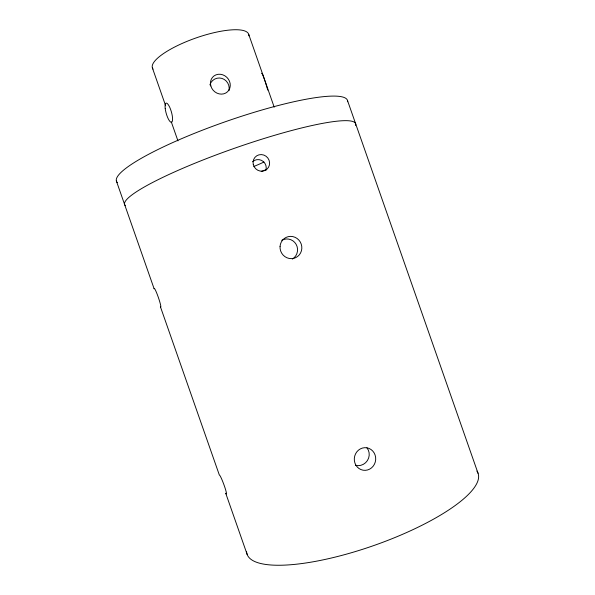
<?xml version="1.0" encoding="UTF-8"?>
<svg xmlns="http://www.w3.org/2000/svg" width="595" height="595" viewBox="0 0 595 595"><rect width="100%" height="100%" fill="white"/><g stroke="black" fill="none" stroke-linecap="round" stroke-linejoin="round"><path stroke-width="0.89" d="M261.51 73.252L262.521 74.226L264.641 79.834M248.762 34.517L274.206 107.167M225.765 493.359L247.215 554.614M347.473 100.429L478.038 473.263M264.961 80.742L267.772 90.083M152.409 67.964L165.655 105.784M171.323 121.975L177.95 140.881M116.397 181.044L154.09 288.694M160.494 306.975L219.369 475.107A10.063 0.907 69.7 0 1 224.375 485.959A10.063 0.907 69.7 0 1 225.728 493.255M153.049 69.102A50.999 13.901 -19.3 0 1 196.432 37.805A50.999 13.901 -19.3 0 1 248.888 35.834M476.9 471.091A122.369 33.617 -19.3 0 1 373.496 545.652A122.369 33.617 -19.3 0 1 246.583 551.617M125.441 205.692A122.369 16.809 -19.3 0 1 235.732 147.835A122.369 16.809 -19.3 0 1 355.587 125.456M266.01 169.687A97.565 13.358 -19.3 0 1 261.242 171.516M117.364 182.635A122.369 20.171 -19.3 0 1 224.613 121.99A122.369 20.171 -19.3 0 1 347.636 101.745M263.942 162.026A36.399 4.961 -19.3 0 1 253.872 166.451M209.879 84.84A10.264 9.899 77.5 0 1 221.957 78.414A10.264 9.899 77.5 0 1 228.963 90.641M154.112 288.761A9.892 0.922 70.8 0 1 158.255 297.158A9.892 0.922 70.8 0 1 160.471 306.923M281.695 240.335A10.859 10.68 -85 0 1 296.132 244.344A10.859 10.68 -85 0 1 292.398 259.093M366.922 447.819A11.357 10.695 -81.1 0 1 373.169 466.19A11.357 10.695 -81.1 0 1 354.918 463.022A11.357 10.695 -81.1 0 1 366.922 447.819A10.903 10.36 -56.6 0 1 367.39 460.589A10.903 10.36 -56.6 0 1 355.46 465.283M252.637 161.714A8.204 8.033 62.7 0 1 265.824 170.497M165.202 108.454A9.959 2.7 74.2 0 0 171.509 122.28A9.959 2.7 74.2 0 0 169.746 107.338A9.959 2.7 74.2 0 0 165.202 108.454M210.838 85.955A10.427 9.416 46 0 0 227.513 91.771A10.427 9.416 46 0 0 222.731 74.806A10.427 9.416 46 0 0 210.838 85.955M280.052 246.434A11.201 10.844 64.4 0 0 295.708 257.642A11.201 10.844 64.4 0 0 297.046 238.446A11.201 10.844 64.4 0 0 280.052 246.434M253.262 164.399A8.449 8.129 48.1 0 0 266.939 169.211A8.449 8.129 48.1 0 0 263.801 155.057A8.449 8.129 48.1 0 0 253.262 164.399"/></g></svg>
